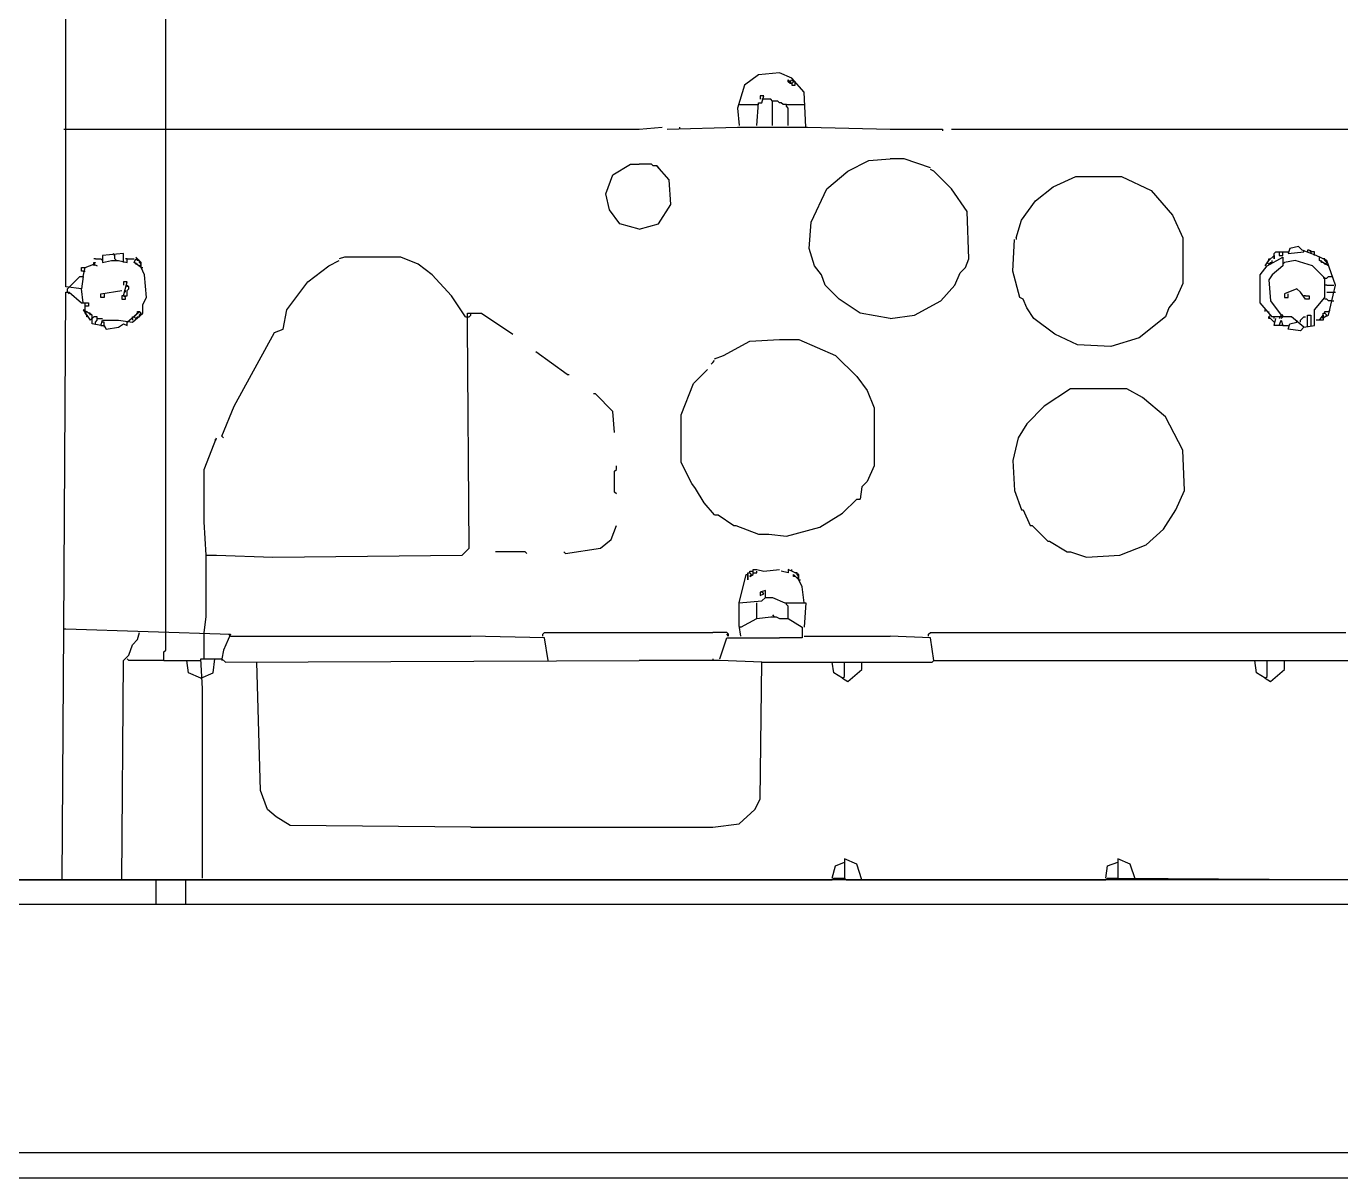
# Model space of a CAD drawing. Extents: x 3792242 to 5145247, y -1546315 to -1031918.
# Drawn here: x 3901056 to 3901586, y -1489230 to -1488766 of the extents above; entities that cross this region are included whole.
import ezdxf

# ---------------------------------------------------------------- set-up
doc = ezdxf.new("R2010")
doc.units = 0
doc.header["$MEASUREMENT"] = 0
doc.layers.add('TENKÁ', color=7, linetype='CONTINUOUS')
doc.layers.add('ZZ-chladenie', color=133, linetype='CONTINUOUS')

msp = doc.modelspace()

# ---------------------------------------------------------------- linework, layer by layer
at = {"layer": 'TENKÁ'}
msp.add_line((3891163.22, -1489230.27), (3902645, -1489230.27), dxfattribs=at)
at = {"layer": 'ZZ-chladenie'}
for p, q in [((3901112.409, -1489010.638), (3901112.409, -1487443.378)), ((3901072.132, -1488871.436), (3901072.132, -1488741.42)), ((3901359.722, -1488785.23), (3901351.243, -1488785.936)), ((3901364.669, -1488787.349), (3901359.722, -1488785.23)), ((3901345.59, -1488790.176), (3901342.764, -1488799.362)), ((3901351.243, -1488785.936), (3901345.59, -1488790.176)), ((3901363.256, -1488788.763), (3901363.256, -1488788.056)), ((3901363.256, -1488788.056), (3901363.962, -1488788.763)), ((3901363.962, -1488789.469), (3901363.256, -1488788.763)), ((3901363.962, -1488788.763), (3901364.669, -1488788.056)), ((3901363.962, -1488788.763), (3901364.669, -1488789.469)), ((3901364.669, -1488789.469), (3901363.962, -1488789.469)), ((3901369.615, -1488793.003), (3901364.669, -1488787.349)), ((3901364.669, -1488788.056), (3901365.376, -1488788.763)), ((3901364.669, -1488789.469), (3901365.376, -1488788.763)), ((3901364.669, -1488789.469), (3901364.669, -1488790.176)), ((3901364.669, -1488790.176), (3901366.082, -1488790.176)), ((3901366.082, -1488788.763), (3901365.376, -1488788.763)), ((3901366.082, -1488789.469), (3901366.082, -1488788.763)), ((3901366.082, -1488790.176), (3901366.082, -1488789.469)), ((3901353.363, -1488794.416), (3901351.95, -1488794.416)), ((3901351.95, -1488794.416), (3901351.95, -1488795.829)), ((3901352.656, -1488797.242), (3901353.363, -1488794.416)), ((3901356.19, -1488795.829), (3901352.656, -1488795.829)), ((3901356.896, -1488796.535), (3901356.19, -1488795.829)), ((3901370.321, -1488807.134), (3901369.615, -1488793.003)), ((3901342.764, -1488799.362), (3901343.471, -1488806.428)), ((3901343.471, -1488797.948), (3901350.537, -1488797.948)), ((3901350.537, -1488806.428), (3901351.243, -1488797.242)), ((3901350.537, -1488797.948), (3901351.243, -1488797.948)), ((3901351.243, -1488797.948), (3901351.243, -1488797.242)), ((3901351.243, -1488797.242), (3901352.656, -1488797.242)), ((3901359.016, -1488796.535), (3901356.896, -1488796.535)), ((3901356.896, -1488806.428), (3901356.896, -1488796.535)), ((3901359.722, -1488797.242), (3901359.016, -1488796.535)), ((3901360.429, -1488797.242), (3901359.722, -1488797.242)), ((3901361.135, -1488797.948), (3901360.429, -1488797.242)), ((3901362.549, -1488797.948), (3901361.135, -1488797.948)), ((3901362.549, -1488798.655), (3901362.549, -1488797.948)), ((3901362.549, -1488797.948), (3901369.615, -1488797.948)), ((3901363.256, -1488799.362), (3901362.549, -1488798.655)), ((3901363.256, -1488806.428), (3901363.256, -1488799.362)), ((3901071.426, -1488807.841), (3901112.409, -1488807.841)), ((3901112.409, -1488807.841), (3901203.562, -1488807.841)), ((3901203.562, -1488807.841), (3901303.194, -1488807.841)), ((3901303.194, -1488807.841), (3901312.38, -1488807.134)), ((3901314.499, -1488807.841), (3901342.764, -1488807.134)), ((3901319.446, -1488807.134), (3901319.446, -1488807.841)), ((3901342.764, -1488807.134), (3901371.028, -1488807.134)), ((3901371.028, -1488807.134), (3901404.239, -1488807.841)), ((3901404.239, -1488807.841), (3901425.437, -1488807.841)), ((3901425.437, -1488807.841), (3901425.437, -1488808.548)), ((3901428.97, -1488807.841), (3901588.664, -1488807.841)), ((3901292.594, -1488826.213), (3901299.66, -1488821.973)), ((3901299.66, -1488821.973), (3901303.194, -1488821.973)), ((3901308.14, -1488821.973), (3901303.194, -1488821.973)), ((3901308.847, -1488822.68), (3901308.14, -1488821.973)), ((3901310.26, -1488822.68), (3901308.847, -1488822.68)), ((3901310.26, -1488822.68), (3901310.967, -1488823.387)), ((3901315.206, -1488828.333), (3901310.26, -1488822.68)), ((3901387.28, -1488824.8), (3901395.76, -1488820.56)), ((3901395.76, -1488820.56), (3901404.239, -1488819.853)), ((3901409.892, -1488819.853), (3901404.239, -1488819.853)), ((3901420.491, -1488823.387), (3901409.892, -1488819.853)), ((3901289.768, -1488833.986), (3901292.594, -1488826.213)), ((3901378.801, -1488831.866), (3901387.28, -1488824.8)), ((3901421.904, -1488824.8), (3901420.491, -1488824.093)), ((3901428.97, -1488831.866), (3901421.904, -1488824.8)), ((3901469.953, -1488831.159), (3901479.139, -1488826.92)), ((3901479.139, -1488826.92), (3901497.512, -1488826.92)), ((3901497.512, -1488826.92), (3901509.523, -1488832.573)), ((3901315.913, -1488838.225), (3901315.206, -1488828.333)), ((3901372.442, -1488845.291), (3901378.801, -1488831.866)), ((3901435.33, -1488841.052), (3901428.97, -1488831.866)), ((3901462.887, -1488836.812), (3901469.953, -1488831.159)), ((3901509.523, -1488832.573), (3901518.003, -1488842.465)), ((3901291.181, -1488840.345), (3901289.768, -1488833.986)), ((3901310.967, -1488845.998), (3901315.913, -1488838.225)), ((3901457.235, -1488844.584), (3901462.887, -1488836.812)), ((3901295.421, -1488845.998), (3901291.181, -1488840.345)), ((3901436.036, -1488860.13), (3901435.33, -1488841.052)), ((3901518.003, -1488842.465), (3901522.243, -1488851.651)), ((3901303.194, -1488848.118), (3901295.421, -1488845.998)), ((3901303.194, -1488848.118), (3901310.967, -1488845.998)), ((3901371.735, -1488855.891), (3901372.442, -1488845.291)), ((3901455.114, -1488851.651), (3901457.235, -1488844.584)), ((3901453.701, -1488865.077), (3901454.408, -1488852.357)), ((3901455.114, -1488851.651), (3901455.114, -1488852.357)), ((3901522.243, -1488851.651), (3901522.243, -1488870.023)), ((3901095.45, -1488858.01), (3901086.971, -1488858.717)), ((3901086.971, -1488858.717), (3901086.971, -1488861.543)), ((3901091.918, -1488858.717), (3901091.211, -1488858.01)), ((3901091.918, -1488860.13), (3901091.918, -1488858.717)), ((3901095.45, -1488861.543), (3901095.45, -1488858.01)), ((3901102.517, -1488861.543), (3901100.397, -1488859.423)), ((3901184.483, -1488859.423), (3901182.363, -1488860.13)), ((3901207.095, -1488859.423), (3901184.483, -1488859.423)), ((3901214.161, -1488862.25), (3901207.095, -1488859.423)), ((3901373.855, -1488862.957), (3901371.735, -1488855.891)), ((3901556.16, -1488862.957), (3901562.519, -1488859.423)), ((3901556.866, -1488860.837), (3901558.987, -1488858.717)), ((3901558.987, -1488858.01), (3901559.693, -1488857.304)), ((3901558.987, -1488858.717), (3901558.987, -1488858.01)), ((3901558.987, -1488858.717), (3901558.987, -1488860.13)), ((3901558.987, -1488860.13), (3901558.987, -1488858.717)), ((3901559.693, -1488857.304), (3901564.639, -1488857.304)), ((3901561.106, -1488857.304), (3901561.106, -1488858.717)), ((3901561.106, -1488858.717), (3901562.519, -1488858.717)), ((3901562.519, -1488858.717), (3901562.519, -1488857.304)), ((3901562.519, -1488859.423), (3901562.519, -1488862.957)), ((3901565.346, -1488855.891), (3901564.639, -1488858.01)), ((3901564.639, -1488858.01), (3901570.999, -1488857.304)), ((3901568.879, -1488855.184), (3901565.346, -1488855.891)), ((3901570.292, -1488856.597), (3901568.879, -1488855.184)), ((3901575.945, -1488858.717), (3901570.292, -1488856.597)), ((3901570.999, -1488857.304), (3901570.999, -1488856.597)), ((3901573.119, -1488856.597), (3901572.412, -1488856.597)), ((3901572.412, -1488856.597), (3901572.412, -1488857.304)), ((3901573.825, -1488857.304), (3901573.119, -1488856.597)), ((3901573.825, -1488857.304), (3901573.825, -1488856.597)), ((3901573.825, -1488857.304), (3901573.825, -1488858.01)), ((3901575.239, -1488857.304), (3901573.825, -1488857.304)), ((3901575.239, -1488858.717), (3901575.239, -1488857.304)), ((3901580.185, -1488860.837), (3901575.945, -1488858.717)), ((3901577.358, -1488860.837), (3901577.358, -1488859.423)), ((3901078.492, -1488865.077), (3901078.492, -1488863.664)), ((3901078.492, -1488863.664), (3901079.905, -1488863.664)), ((3901079.199, -1488865.077), (3901078.492, -1488865.077)), ((3901079.199, -1488867.196), (3901079.905, -1488863.664)), ((3901079.199, -1488865.077), (3901079.905, -1488865.077)), ((3901079.905, -1488863.664), (3901083.438, -1488862.25)), ((3901084.145, -1488860.13), (3901083.438, -1488860.13)), ((3901083.438, -1488862.25), (3901083.438, -1488861.543)), ((3901083.438, -1488861.543), (3901084.145, -1488861.543)), ((3901084.145, -1488861.543), (3901083.438, -1488862.25)), ((3901083.438, -1488862.25), (3901083.438, -1488862.957)), ((3901083.438, -1488862.25), (3901084.852, -1488862.957)), ((3901084.145, -1488860.13), (3901086.265, -1488860.13)), ((3901086.265, -1488860.13), (3901086.971, -1488860.837)), ((3901086.971, -1488861.543), (3901090.504, -1488860.837)), ((3901090.504, -1488860.837), (3901093.331, -1488860.837)), ((3901091.918, -1488860.13), (3901092.624, -1488860.837)), ((3901093.331, -1488860.837), (3901096.863, -1488861.543)), ((3901096.863, -1488860.13), (3901096.157, -1488860.13)), ((3901096.863, -1488861.543), (3901096.863, -1488860.13)), ((3901096.863, -1488860.13), (3901099.69, -1488860.13)), ((3901099.69, -1488861.543), (3901100.397, -1488860.13)), ((3901102.517, -1488863.664), (3901099.69, -1488861.543)), ((3901100.397, -1488860.13), (3901101.104, -1488860.837)), ((3901100.397, -1488862.25), (3901100.397, -1488861.543)), ((3901101.104, -1488862.25), (3901100.397, -1488862.25)), ((3901101.81, -1488860.837), (3901101.104, -1488860.837)), ((3901101.81, -1488861.543), (3901101.81, -1488860.837)), ((3901102.517, -1488862.25), (3901101.81, -1488861.543)), ((3901101.81, -1488862.957), (3901102.517, -1488862.25)), ((3901102.517, -1488863.664), (3901101.81, -1488862.957)), ((3901102.517, -1488863.664), (3901102.517, -1488861.543)), ((3901102.517, -1488863.664), (3901103.223, -1488863.664)), ((3901103.93, -1488866.49), (3901102.517, -1488863.664)), ((3901169.645, -1488869.316), (3901178.124, -1488862.957)), ((3901178.124, -1488862.957), (3901182.363, -1488860.837)), ((3901219.814, -1488866.49), (3901214.161, -1488862.25)), ((3901376.681, -1488866.49), (3901373.855, -1488862.957)), ((3901432.503, -1488865.783), (3901434.623, -1488863.664)), ((3901434.623, -1488863.664), (3901436.036, -1488860.13)), ((3901456.528, -1488875.675), (3901453.701, -1488865.077)), ((3901553.334, -1488866.49), (3901556.16, -1488862.957)), ((3901555.453, -1488862.957), (3901556.866, -1488860.837)), ((3901556.16, -1488861.543), (3901556.866, -1488860.837)), ((3901556.16, -1488861.543), (3901556.866, -1488862.25)), ((3901556.866, -1488862.25), (3901556.16, -1488861.543)), ((3901556.866, -1488860.837), (3901556.866, -1488860.13)), ((3901556.866, -1488860.13), (3901557.573, -1488860.13)), ((3901556.866, -1488862.25), (3901557.573, -1488861.543)), ((3901557.573, -1488861.543), (3901558.28, -1488861.543)), ((3901558.28, -1488861.543), (3901558.28, -1488860.837)), ((3901562.519, -1488862.957), (3901558.28, -1488866.49)), ((3901563.226, -1488861.543), (3901562.519, -1488862.25)), ((3901567.466, -1488860.837), (3901563.226, -1488861.543)), ((3901574.532, -1488862.957), (3901567.466, -1488860.837)), ((3901579.478, -1488867.903), (3901574.532, -1488862.957)), ((3901580.891, -1488862.957), (3901577.358, -1488860.837)), ((3901578.065, -1488861.543), (3901578.065, -1488860.837)), ((3901578.771, -1488861.543), (3901578.065, -1488861.543)), ((3901579.478, -1488860.13), (3901578.771, -1488860.13)), ((3901578.771, -1488861.543), (3901579.478, -1488862.25)), ((3901579.478, -1488860.837), (3901579.478, -1488860.13)), ((3901580.185, -1488861.543), (3901579.478, -1488860.837)), ((3901579.478, -1488862.25), (3901580.185, -1488861.543)), ((3901579.478, -1488862.25), (3901580.185, -1488861.543)), ((3901583.718, -1488870.73), (3901580.185, -1488860.837)), ((3901072.839, -1488872.143), (3901077.785, -1488867.196)), ((3901077.785, -1488867.196), (3901079.199, -1488867.196)), ((3901079.199, -1488867.196), (3901078.492, -1488872.143)), ((3901095.45, -1488874.969), (3901096.863, -1488869.316)), ((3901096.863, -1488869.316), (3901095.45, -1488869.316)), ((3901095.45, -1488869.316), (3901095.45, -1488870.73)), ((3901104.636, -1488875.675), (3901103.93, -1488866.49)), ((3901161.165, -1488880.622), (3901169.645, -1488869.316)), ((3901227.586, -1488874.969), (3901219.814, -1488866.49)), ((3901378.094, -1488870.73), (3901376.681, -1488866.49)), ((3901430.383, -1488870.73), (3901432.503, -1488865.783)), ((3901522.243, -1488870.023), (3901519.416, -1488876.382)), ((3901553.334, -1488877.795), (3901553.334, -1488866.49)), ((3901558.28, -1488866.49), (3901556.866, -1488868.609)), ((3901556.866, -1488868.609), (3901557.573, -1488877.089)), ((3901579.478, -1488867.903), (3901578.771, -1488867.903)), ((3901579.478, -1488867.903), (3901580.185, -1488867.903)), ((3901579.478, -1488875.675), (3901579.478, -1488867.903)), ((3901580.185, -1488867.903), (3901580.891, -1488867.196)), ((3901580.891, -1488867.196), (3901582.305, -1488867.196)), ((3901071.426, -1489009.225), (3901072.132, -1488873.556)), ((3901078.492, -1488872.143), (3901072.132, -1488871.436)), ((3901072.132, -1488873.556), (3901073.545, -1488873.556)), ((3901072.839, -1488873.556), (3901072.839, -1488872.143)), ((3901072.839, -1488873.556), (3901073.545, -1488874.262)), ((3901073.545, -1488873.556), (3901078.492, -1488877.795)), ((3901079.199, -1488877.795), (3901078.492, -1488872.143)), ((3901086.265, -1488874.262), (3901094.744, -1488872.849)), ((3901086.265, -1488875.675), (3901086.265, -1488874.262)), ((3901087.678, -1488875.675), (3901086.265, -1488875.675)), ((3901087.678, -1488874.262), (3901087.678, -1488875.675)), ((3901095.45, -1488874.969), (3901094.744, -1488874.969)), ((3901094.744, -1488874.969), (3901094.744, -1488876.382)), ((3901096.157, -1488875.675), (3901095.45, -1488874.969)), ((3901095.45, -1488874.969), (3901096.157, -1488874.969)), ((3901095.45, -1488874.969), (3901096.863, -1488874.969)), ((3901096.157, -1488873.556), (3901096.157, -1488872.849)), ((3901096.157, -1488876.382), (3901096.157, -1488875.675)), ((3901097.57, -1488871.436), (3901096.863, -1488870.73)), ((3901096.863, -1488870.73), (3901096.863, -1488871.436)), ((3901096.863, -1488872.849), (3901097.57, -1488872.143)), ((3901096.863, -1488874.969), (3901096.863, -1488872.849)), ((3901097.57, -1488872.143), (3901097.57, -1488871.436)), ((3901103.223, -1488878.502), (3901104.636, -1488875.675)), ((3901233.24, -1488883.448), (3901227.586, -1488874.969)), ((3901383.747, -1488876.382), (3901378.094, -1488870.73)), ((3901424.73, -1488877.089), (3901430.383, -1488870.73)), ((3901457.942, -1488876.382), (3901456.528, -1488875.675)), ((3901568.172, -1488872.143), (3901563.226, -1488874.262)), ((3901563.226, -1488874.262), (3901563.226, -1488875.675)), ((3901563.226, -1488875.675), (3901564.639, -1488875.675)), ((3901564.639, -1488875.675), (3901564.639, -1488874.262)), ((3901569.585, -1488873.556), (3901568.172, -1488872.143)), ((3901571.705, -1488876.382), (3901569.585, -1488873.556)), ((3901571.705, -1488874.969), (3901570.999, -1488874.969)), ((3901571.705, -1488874.969), (3901573.119, -1488874.969)), ((3901573.119, -1488874.969), (3901573.119, -1488876.382)), ((3901575.239, -1488880.622), (3901579.478, -1488875.675)), ((3901580.185, -1488870.73), (3901579.478, -1488870.73)), ((3901580.185, -1488870.73), (3901583.011, -1488870.73)), ((3901580.185, -1488873.556), (3901583.011, -1488873.556)), ((3901580.891, -1488882.742), (3901583.718, -1488870.73)), ((3901583.011, -1488873.556), (3901583.718, -1488873.556)), ((3901078.492, -1488877.795), (3901081.318, -1488877.795)), ((3901082.731, -1488882.742), (3901079.199, -1488880.622)), ((3901079.199, -1488880.622), (3901082.025, -1488884.861)), ((3901079.905, -1488879.209), (3901079.905, -1488877.795)), ((3901079.905, -1488880.622), (3901079.905, -1488879.209)), ((3901081.318, -1488879.209), (3901079.905, -1488879.209)), ((3901081.318, -1488877.795), (3901081.318, -1488879.209)), ((3901094.744, -1488876.382), (3901096.157, -1488876.382)), ((3901103.223, -1488882.035), (3901103.223, -1488878.502)), ((3901159.752, -1488888.395), (3901161.165, -1488880.622)), ((3901392.226, -1488882.035), (3901383.747, -1488876.382)), ((3901414.131, -1488882.742), (3901424.73, -1488877.089)), ((3901459.355, -1488879.915), (3901457.942, -1488876.382)), ((3901462.181, -1488884.155), (3901459.355, -1488879.915)), ((3901516.59, -1488879.915), (3901515.177, -1488883.448)), ((3901519.416, -1488876.382), (3901516.59, -1488879.915)), ((3901558.28, -1488883.448), (3901553.334, -1488877.795)), ((3901555.453, -1488881.328), (3901555.453, -1488880.622)), ((3901557.573, -1488877.089), (3901561.813, -1488882.742)), ((3901573.119, -1488876.382), (3901571.705, -1488876.382)), ((3901575.239, -1488886.982), (3901575.239, -1488880.622)), ((3901580.185, -1488876.382), (3901579.478, -1488876.382)), ((3901580.891, -1488877.089), (3901580.185, -1488876.382)), ((3901582.305, -1488877.089), (3901580.891, -1488877.089)), ((3901580.891, -1488881.328), (3901581.598, -1488880.622)), ((3901582.305, -1488877.089), (3901583.011, -1488877.089)), ((3901079.905, -1488882.035), (3901080.612, -1488881.328)), ((3901080.612, -1488882.742), (3901079.905, -1488882.035)), ((3901080.612, -1488881.328), (3901081.318, -1488882.035)), ((3901080.612, -1488883.448), (3901080.612, -1488882.742)), ((3901081.318, -1488883.448), (3901080.612, -1488883.448)), ((3901082.025, -1488882.035), (3901081.318, -1488882.035)), ((3901082.025, -1488882.742), (3901082.025, -1488882.035)), ((3901082.025, -1488884.861), (3901083.438, -1488883.448)), ((3901082.731, -1488886.275), (3901082.731, -1488882.742)), ((3901086.265, -1488886.982), (3901082.731, -1488886.275)), ((3901084.852, -1488883.448), (3901083.438, -1488883.448)), ((3901084.145, -1488885.568), (3901084.852, -1488884.861)), ((3901084.145, -1488886.275), (3901084.145, -1488885.568)), ((3901084.852, -1488884.861), (3901084.852, -1488883.448)), ((3901084.852, -1488884.155), (3901086.971, -1488884.155)), ((3901086.265, -1488886.982), (3901086.971, -1488884.861)), ((3901086.971, -1488884.861), (3901093.331, -1488884.861)), ((3901087.678, -1488885.568), (3901086.971, -1488885.568)), ((3901087.678, -1488886.982), (3901087.678, -1488885.568)), ((3901093.331, -1488884.861), (3901098.984, -1488885.568)), ((3901093.331, -1488887.688), (3901095.45, -1488886.275)), ((3901095.45, -1488886.275), (3901096.863, -1488886.982)), ((3901096.863, -1488885.568), (3901101.81, -1488881.328)), ((3901096.863, -1488886.982), (3901096.863, -1488885.568)), ((3901098.984, -1488885.568), (3901103.223, -1488882.035)), ((3901098.984, -1488884.155), (3901098.984, -1488883.448)), ((3901098.984, -1488883.448), (3901099.69, -1488883.448)), ((3901098.984, -1488884.155), (3901098.984, -1488884.861)), ((3901099.69, -1488883.448), (3901100.397, -1488882.742)), ((3901099.69, -1488883.448), (3901100.397, -1488884.155)), ((3901100.397, -1488882.742), (3901101.104, -1488882.035)), ((3901100.397, -1488884.155), (3901101.104, -1488883.448)), ((3901101.104, -1488882.035), (3901101.104, -1488881.328)), ((3901101.104, -1488881.328), (3901101.81, -1488881.328)), ((3901101.104, -1488883.448), (3901101.81, -1488883.448)), ((3901102.517, -1488882.035), (3901101.81, -1488881.328)), ((3901101.81, -1488882.742), (3901102.517, -1488882.035)), ((3901101.81, -1488883.448), (3901101.81, -1488882.742)), ((3901233.24, -1488883.448), (3901234.653, -1488883.448)), ((3901233.946, -1488886.982), (3901233.946, -1488882.035)), ((3901233.946, -1488882.035), (3901239.599, -1488882.035)), ((3901234.653, -1488883.448), (3901235.359, -1488882.742)), ((3901235.359, -1488882.742), (3901235.359, -1488882.035)), ((3901239.599, -1488882.035), (3901252.318, -1488890.514)), ((3901404.239, -1488884.155), (3901392.226, -1488882.035)), ((3901404.239, -1488884.155), (3901414.131, -1488882.742)), ((3901470.66, -1488890.514), (3901462.181, -1488884.155)), ((3901515.177, -1488883.448), (3901504.578, -1488891.927)), ((3901556.866, -1488882.035), (3901556.866, -1488881.328)), ((3901556.866, -1488883.448), (3901557.573, -1488882.742)), ((3901556.866, -1488884.155), (3901556.866, -1488883.448)), ((3901558.987, -1488885.568), (3901556.866, -1488883.448)), ((3901557.573, -1488884.155), (3901556.866, -1488884.155)), ((3901557.573, -1488882.742), (3901558.28, -1488883.448)), ((3901558.28, -1488884.861), (3901557.573, -1488884.155)), ((3901558.987, -1488883.448), (3901558.28, -1488883.448)), ((3901566.053, -1488883.448), (3901558.28, -1488883.448)), ((3901558.987, -1488885.568), (3901558.28, -1488884.861)), ((3901558.987, -1488884.155), (3901558.987, -1488883.448)), ((3901558.987, -1488886.982), (3901559.693, -1488884.155)), ((3901561.813, -1488882.742), (3901561.106, -1488884.155)), ((3901561.106, -1488886.982), (3901561.813, -1488884.861)), ((3901562.519, -1488882.742), (3901561.813, -1488882.742)), ((3901561.813, -1488884.155), (3901562.519, -1488883.448)), ((3901561.813, -1488884.861), (3901562.519, -1488886.982)), ((3901562.519, -1488883.448), (3901562.519, -1488882.742)), ((3901564.639, -1488888.395), (3901565.346, -1488886.275)), ((3901565.346, -1488886.275), (3901568.172, -1488885.568)), ((3901570.999, -1488887.688), (3901566.053, -1488883.448)), ((3901568.172, -1488885.568), (3901568.172, -1488884.861)), ((3901569.585, -1488884.861), (3901570.292, -1488884.155)), ((3901569.585, -1488885.568), (3901569.585, -1488884.861)), ((3901570.292, -1488884.155), (3901570.999, -1488883.448)), ((3901570.999, -1488883.448), (3901571.705, -1488883.448)), ((3901572.412, -1488887.688), (3901572.412, -1488882.742)), ((3901572.412, -1488882.742), (3901573.825, -1488882.742)), ((3901573.825, -1488882.742), (3901573.825, -1488886.275)), ((3901573.825, -1488886.275), (3901573.825, -1488886.982)), ((3901578.771, -1488884.861), (3901575.945, -1488884.861)), ((3901577.358, -1488884.861), (3901578.771, -1488882.742)), ((3901578.065, -1488883.448), (3901578.771, -1488882.742)), ((3901578.065, -1488883.448), (3901578.771, -1488884.155)), ((3901578.771, -1488884.155), (3901578.065, -1488883.448)), ((3901578.771, -1488882.742), (3901578.771, -1488882.035)), ((3901578.771, -1488882.035), (3901579.478, -1488882.035)), ((3901578.771, -1488882.742), (3901578.771, -1488884.861)), ((3901578.771, -1488884.155), (3901579.478, -1488883.448)), ((3901579.478, -1488882.035), (3901579.478, -1488881.328)), ((3901579.478, -1488881.328), (3901580.891, -1488881.328)), ((3901580.185, -1488882.742), (3901579.478, -1488882.035)), ((3901579.478, -1488883.448), (3901580.185, -1488882.742)), ((3901579.478, -1488883.448), (3901580.891, -1488882.742)), ((3901086.265, -1488886.982), (3901087.678, -1488886.982)), ((3901087.678, -1488886.982), (3901087.678, -1488887.688)), ((3901087.678, -1488886.982), (3901088.384, -1488888.395)), ((3901088.384, -1488888.395), (3901093.331, -1488887.688)), ((3901139.967, -1488919.485), (3901156.219, -1488889.808)), ((3901156.219, -1488889.808), (3901159.752, -1488888.395)), ((3901234.653, -1488976.72), (3901233.946, -1488886.982)), ((3901479.846, -1488894.754), (3901470.66, -1488890.514)), ((3901562.519, -1488886.982), (3901558.987, -1488886.982)), ((3901562.519, -1488886.982), (3901564.639, -1488886.982)), ((3901569.585, -1488889.101), (3901564.639, -1488888.395)), ((3901570.999, -1488887.688), (3901569.585, -1488889.101)), ((3901570.999, -1488887.688), (3901570.292, -1488886.982)), ((3901570.999, -1488887.688), (3901575.239, -1488886.982)), ((3901337.111, -1488898.993), (3901347.71, -1488893.341)), ((3901347.71, -1488893.341), (3901359.722, -1488892.634)), ((3901359.722, -1488892.634), (3901367.495, -1488892.634)), ((3901367.495, -1488892.634), (3901382.334, -1488898.993)), ((3901493.271, -1488895.461), (3901479.846, -1488894.754)), ((3901504.578, -1488891.927), (3901493.271, -1488895.461)), ((3901274.223, -1488906.766), (3901261.504, -1488897.58)), ((3901332.165, -1488902.527), (3901332.871, -1488901.82)), ((3901332.871, -1488901.82), (3901333.578, -1488901.114)), ((3901333.578, -1488900.407), (3901337.111, -1488898.993)), ((3901382.334, -1488898.993), (3901390.813, -1488907.473)), ((3901274.223, -1488906.766), (3901274.929, -1488906.766)), ((3901325.099, -1488910.3), (3901330.751, -1488904.647)), ((3901390.813, -1488907.473), (3901395.053, -1488913.126)), ((3901320.152, -1488923.018), (3901325.099, -1488910.3)), ((3901477.02, -1488912.419), (3901466.421, -1488919.485)), ((3901499.631, -1488912.419), (3901477.02, -1488912.419)), ((3901505.991, -1488915.952), (3901499.631, -1488912.419)), ((3901285.528, -1488914.539), (3901284.822, -1488914.539)), ((3901292.594, -1488921.605), (3901285.528, -1488914.539)), ((3901395.053, -1488913.126), (3901397.879, -1488920.192)), ((3901515.177, -1488923.725), (3901505.991, -1488915.952)), ((3901135.02, -1488931.498), (3901139.967, -1488919.485)), ((3901293.301, -1488930.084), (3901292.594, -1488921.605)), ((3901320.152, -1488942.097), (3901320.152, -1488923.018)), ((3901397.879, -1488920.192), (3901397.879, -1488943.51)), ((3901466.421, -1488919.485), (3901459.355, -1488926.552)), ((3901459.355, -1488926.552), (3901455.821, -1488932.204)), ((3901522.243, -1488937.15), (3901515.177, -1488923.725)), ((3901127.954, -1488944.923), (3901132.901, -1488932.204)), ((3901132.194, -1488932.911), (3901132.901, -1488932.911)), ((3901135.02, -1488931.498), (3901135.727, -1488932.204)), ((3901455.821, -1488932.204), (3901453.701, -1488941.391)), ((3901522.949, -1488953.402), (3901522.243, -1488937.15)), ((3901294.008, -1488944.923), (3901294.008, -1488943.51)), ((3901324.392, -1488950.576), (3901320.152, -1488942.097)), ((3901397.879, -1488943.51), (3901395.053, -1488949.87)), ((3901453.701, -1488941.391), (3901454.408, -1488953.402)), ((3901127.954, -1488966.122), (3901127.954, -1488944.923)), ((3901293.301, -1488945.63), (3901294.008, -1488944.923)), ((3901293.301, -1488954.109), (3901293.301, -1488945.63)), ((3901395.053, -1488949.87), (3901392.933, -1488951.989)), ((3901294.008, -1488954.816), (3901293.301, -1488954.109)), ((3901325.806, -1488952.696), (3901324.392, -1488950.576)), ((3901329.338, -1488958.349), (3901325.806, -1488952.696)), ((3901392.933, -1488951.989), (3901392.226, -1488956.936)), ((3901454.408, -1488953.402), (3901457.235, -1488961.175)), ((3901519.416, -1488961.175), (3901522.949, -1488953.402)), ((3901333.578, -1488963.295), (3901329.338, -1488958.349)), ((3901385.16, -1488962.588), (3901390.813, -1488956.936)), ((3901390.813, -1488956.936), (3901392.226, -1488956.936)), ((3901333.578, -1488963.295), (3901334.991, -1488963.295)), ((3901334.991, -1488963.295), (3901341.351, -1488967.535)), ((3901375.974, -1488968.241), (3901385.16, -1488962.588)), ((3901457.235, -1488961.175), (3901457.942, -1488961.175)), ((3901457.942, -1488961.175), (3901460.768, -1488967.535)), ((3901514.47, -1488968.948), (3901519.416, -1488961.175)), ((3901128.661, -1488979.547), (3901127.954, -1488966.122)), ((3901291.888, -1488973.188), (3901294.008, -1488967.535)), ((3901341.351, -1488967.535), (3901342.057, -1488967.535)), ((3901342.057, -1488967.535), (3901351.243, -1488971.068)), ((3901351.243, -1488971.068), (3901355.483, -1488971.068)), ((3901355.483, -1488971.068), (3901362.549, -1488971.775)), ((3901362.549, -1488971.775), (3901375.974, -1488968.241)), ((3901460.768, -1488967.535), (3901461.474, -1488967.535)), ((3901461.474, -1488967.535), (3901467.834, -1488973.894)), ((3901507.404, -1488975.307), (3901514.47, -1488968.948)), ((3901287.649, -1488976.72), (3901291.888, -1488973.188)), ((3901467.834, -1488973.894), (3901468.54, -1488973.894)), ((3901468.54, -1488973.894), (3901475.607, -1488978.134)), ((3901496.805, -1488979.547), (3901507.404, -1488975.307)), ((3901128.661, -1488985.907), (3901128.661, -1488979.547)), ((3901128.661, -1488979.547), (3901132.901, -1488979.547)), ((3901132.901, -1488979.547), (3901155.513, -1488980.254)), ((3901155.513, -1488980.254), (3901231.826, -1488979.547)), ((3901231.826, -1488979.547), (3901234.653, -1488976.72)), ((3901257.264, -1488978.134), (3901245.251, -1488978.134)), ((3901257.971, -1488978.841), (3901257.264, -1488978.134)), ((3901273.516, -1488978.841), (3901272.81, -1488978.134)), ((3901273.516, -1488978.841), (3901287.649, -1488976.72)), ((3901475.607, -1488978.134), (3901477.02, -1488978.134)), ((3901477.02, -1488978.134), (3901483.379, -1488980.254)), ((3901483.379, -1488980.254), (3901496.805, -1488979.547)), ((3901128.661, -1489004.279), (3901128.661, -1488985.907)), ((3901347.003, -1488987.32), (3901347.003, -1488986.613)), ((3901347.003, -1488986.613), (3901347.71, -1488986.613)), ((3901347.71, -1488986.613), (3901347.71, -1488985.907)), ((3901347.71, -1488985.907), (3901349.124, -1488985.907)), ((3901348.417, -1488987.32), (3901347.71, -1488986.613)), ((3901349.124, -1488987.32), (3901349.124, -1488985.2)), ((3901349.124, -1488985.2), (3901350.537, -1488985.2)), ((3901349.124, -1488986.613), (3901350.537, -1488986.613)), ((3901350.537, -1488985.2), (3901353.363, -1488985.907)), ((3901350.537, -1488986.613), (3901350.537, -1488985.907)), ((3901353.363, -1488985.907), (3901359.722, -1488985.2)), ((3901363.256, -1488986.613), (3901360.429, -1488985.907)), ((3901367.495, -1488987.32), (3901363.256, -1488985.2)), ((3901363.256, -1488985.2), (3901363.256, -1488986.613)), ((3901364.669, -1488985.907), (3901364.669, -1488985.2)), ((3901366.789, -1488986.613), (3901366.082, -1488986.613)), ((3901366.789, -1488987.32), (3901366.789, -1488986.613)), ((3901343.471, -1488998.626), (3901346.297, -1488987.32)), ((3901346.297, -1488987.32), (3901347.003, -1488987.32)), ((3901347.003, -1488987.32), (3901347.003, -1488989.44)), ((3901347.003, -1488989.44), (3901347.003, -1488987.32)), ((3901347.71, -1488988.027), (3901348.417, -1488987.32)), ((3901347.71, -1488988.027), (3901349.124, -1488987.32)), ((3901365.376, -1488988.027), (3901365.376, -1488987.32)), ((3901367.495, -1488989.44), (3901365.376, -1488987.32)), ((3901366.082, -1488988.027), (3901365.376, -1488988.027)), ((3901367.495, -1488988.027), (3901366.789, -1488987.32)), ((3901366.789, -1488988.733), (3901367.495, -1488988.027)), ((3901367.495, -1488989.44), (3901366.789, -1488988.733)), ((3901367.495, -1488989.44), (3901367.495, -1488987.32)), ((3901367.495, -1488989.44), (3901368.202, -1488989.44)), ((3901368.908, -1488992.266), (3901367.495, -1488989.44)), ((3901369.615, -1488998.626), (3901368.908, -1488992.266)), ((3901354.069, -1488993.679), (3901351.95, -1488994.386)), ((3901351.95, -1488994.386), (3901351.95, -1488995.8)), ((3901351.95, -1488995.8), (3901353.363, -1488995.093)), ((3901353.363, -1488995.093), (3901352.656, -1488994.386)), ((3901352.656, -1488997.919), (3901354.069, -1488996.506)), ((3901354.069, -1488996.506), (3901354.069, -1488993.679)), ((3901354.069, -1488996.506), (3901356.896, -1488996.506)), ((3901356.896, -1488996.506), (3901361.842, -1488998.626)), ((3901343.471, -1488998.626), (3901352.656, -1488997.919)), ((3901343.471, -1489007.811), (3901343.471, -1488998.626)), ((3901350.537, -1489004.985), (3901350.537, -1488998.626)), ((3901361.842, -1488998.626), (3901370.321, -1488998.626)), ((3901362.549, -1488999.332), (3901362.549, -1488998.626)), ((3901363.256, -1489000.039), (3901362.549, -1488999.332)), ((3901363.256, -1489004.985), (3901363.256, -1489000.039)), ((3901370.321, -1488998.626), (3901369.615, -1489008.518)), ((3901127.954, -1489010.638), (3901128.661, -1489004.279)), ((3901344.177, -1489012.051), (3901343.471, -1489007.811)), ((3901344.177, -1489008.518), (3901350.537, -1489004.985)), ((3901350.537, -1489004.985), (3901356.19, -1489004.279)), ((3901356.19, -1489004.279), (3901358.309, -1489004.279)), ((3901356.896, -1489003.572), (3901357.603, -1489004.279)), ((3901358.309, -1489004.279), (3901359.722, -1489004.985)), ((3901359.722, -1489004.985), (3901363.256, -1489004.985)), ((3901363.256, -1489004.985), (3901368.908, -1489008.518)), ((3901070.719, -1489110.27), (3901071.426, -1489009.225)), ((3901071.426, -1489009.225), (3901072.132, -1489009.225)), ((3901072.132, -1489009.225), (3901138.554, -1489011.345)), ((3901098.984, -1489015.584), (3901101.104, -1489013.464)), ((3901101.104, -1489013.464), (3901101.81, -1489010.638)), ((3901112.409, -1489017.704), (3901112.409, -1489010.638)), ((3901127.954, -1489021.237), (3901127.954, -1489010.638)), ((3901138.554, -1489011.345), (3901135.727, -1489017.704)), ((3901138.554, -1489012.051), (3901137.847, -1489011.345)), ((3901138.554, -1489012.051), (3901235.359, -1489012.051)), ((3901265.037, -1489012.758), (3901235.359, -1489012.051)), ((3901264.33, -1489011.345), (3901265.037, -1489010.638)), ((3901264.33, -1489012.051), (3901264.33, -1489011.345)), ((3901265.037, -1489010.638), (3901303.194, -1489010.638)), ((3901266.45, -1489021.944), (3901265.037, -1489012.758)), ((3901303.194, -1489010.638), (3901332.871, -1489010.638)), ((3901338.524, -1489010.638), (3901332.871, -1489010.638)), ((3901335.698, -1489021.237), (3901338.524, -1489012.758)), ((3901339.231, -1489011.345), (3901338.524, -1489010.638)), ((3901339.231, -1489012.051), (3901338.524, -1489011.345)), ((3901338.524, -1489012.758), (3901359.722, -1489012.758)), ((3901339.231, -1489012.051), (3901339.231, -1489011.345)), ((3901344.177, -1489008.518), (3901343.471, -1489008.518)), ((3901368.908, -1489012.758), (3901359.722, -1489012.758)), ((3901368.908, -1489008.518), (3901368.908, -1489012.758)), ((3901369.615, -1489012.051), (3901404.239, -1489012.051)), ((3901420.491, -1489012.758), (3901404.239, -1489012.051)), ((3901419.785, -1489011.345), (3901420.491, -1489010.638)), ((3901419.785, -1489012.051), (3901419.785, -1489011.345)), ((3901420.491, -1489010.638), (3901428.97, -1489010.638)), ((3901421.904, -1489021.944), (3901420.491, -1489012.758)), ((3901428.97, -1489010.638), (3901587.957, -1489010.638)), ((3901097.57, -1489019.824), (3901098.984, -1489015.584)), ((3901111.702, -1489018.411), (3901112.409, -1489017.704)), ((3901111.702, -1489021.944), (3901111.702, -1489018.411)), ((3901135.727, -1489017.704), (3901135.02, -1489021.237)), ((3901094.744, -1489110.27), (3901095.45, -1489021.944)), ((3901095.45, -1489021.944), (3901097.57, -1489019.824)), ((3901097.57, -1489021.944), (3901096.863, -1489021.237)), ((3901111.702, -1489021.944), (3901097.57, -1489021.944)), ((3901111.702, -1489021.944), (3901120.888, -1489021.944)), ((3901121.595, -1489026.89), (3901120.888, -1489021.944)), ((3901120.888, -1489021.944), (3901126.541, -1489021.944)), ((3901127.248, -1489033.25), (3901126.541, -1489021.237)), ((3901126.541, -1489021.237), (3901135.02, -1489021.237)), ((3901131.488, -1489026.89), (3901132.194, -1489021.237)), ((3901135.02, -1489021.237), (3901135.02, -1489021.944)), ((3901135.02, -1489021.237), (3901136.434, -1489022.65)), ((3901136.434, -1489022.65), (3901303.194, -1489021.944)), ((3901150.566, -1489074.233), (3901149.153, -1489022.65)), ((3901335.698, -1489021.944), (3901303.194, -1489021.944)), ((3901332.871, -1489021.237), (3901332.871, -1489021.944)), ((3901352.656, -1489022.65), (3901335.698, -1489021.944)), ((3901351.95, -1489077.766), (3901352.656, -1489022.65)), ((3901352.656, -1489022.65), (3901359.722, -1489022.65)), ((3901359.722, -1489022.65), (3901380.921, -1489022.65)), ((3901381.628, -1489026.89), (3901380.921, -1489022.65)), ((3901380.921, -1489022.65), (3901385.867, -1489022.65)), ((3901385.867, -1489028.303), (3901385.867, -1489022.65)), ((3901385.867, -1489022.65), (3901404.239, -1489022.65)), ((3901392.933, -1489025.477), (3901392.933, -1489022.65)), ((3901404.239, -1489022.65), (3901421.198, -1489022.65)), ((3901421.198, -1489022.65), (3901421.904, -1489021.944)), ((3901421.904, -1489021.944), (3901436.743, -1489021.944)), ((3901436.743, -1489021.944), (3901721.507, -1489021.944)), ((3901551.921, -1489026.89), (3901551.214, -1489021.944)), ((3901556.16, -1489028.303), (3901556.16, -1489021.944)), ((3901563.226, -1489025.477), (3901563.226, -1489021.944)), ((3901126.541, -1489029.01), (3901121.595, -1489026.89)), ((3901126.541, -1489029.01), (3901131.488, -1489026.89)), ((3901385.16, -1489029.01), (3901381.628, -1489026.89)), ((3901385.16, -1489029.01), (3901385.867, -1489028.303)), ((3901385.16, -1489029.01), (3901387.28, -1489030.423)), ((3901387.28, -1489030.423), (3901392.933, -1489025.477)), ((3901555.453, -1489029.01), (3901551.921, -1489026.89)), ((3901555.453, -1489029.01), (3901556.16, -1489028.303)), ((3901555.453, -1489029.01), (3901557.573, -1489030.423)), ((3901557.573, -1489030.423), (3901563.226, -1489025.477)), ((3901127.248, -1489098.258), (3901127.248, -1489033.25)), ((3901153.392, -1489082.006), (3901150.566, -1489074.233)), ((3901156.926, -1489084.832), (3901153.392, -1489082.006)), ((3901343.471, -1489087.659), (3901349.83, -1489082.006)), ((3901349.83, -1489082.006), (3901351.95, -1489077.766)), ((3901162.579, -1489088.365), (3901156.926, -1489084.832)), ((3901332.871, -1489089.072), (3901343.471, -1489087.659)), ((3901235.359, -1489089.072), (3901162.579, -1489088.365)), ((3901235.359, -1489089.072), (3901303.194, -1489089.072)), ((3901303.194, -1489089.072), (3901332.871, -1489089.072)), ((3901127.248, -1489109.563), (3901127.248, -1489098.258)), ((3901382.334, -1489104.617), (3901385.867, -1489103.204)), ((3901390.813, -1489103.911), (3901385.867, -1489101.79)), ((3901385.867, -1489101.79), (3901385.867, -1489109.563)), ((3901491.858, -1489104.617), (3901496.098, -1489103.204)), ((3901501.044, -1489103.911), (3901496.098, -1489101.79)), ((3901496.098, -1489101.79), (3901496.098, -1489109.563)), ((3901380.921, -1489109.563), (3901382.334, -1489104.617)), ((3901392.933, -1489110.27), (3901390.813, -1489103.911)), ((3901491.152, -1489109.563), (3901491.858, -1489104.617)), ((3901503.164, -1489110.27), (3901501.044, -1489103.911)), ((3902044.178, -1489110.27), (3899730.314, -1489110.27)), ((3901030.443, -1489110.27), (3901132.901, -1489110.27)), ((3901108.583, -1489120.27), (3901108.583, -1489110.27)), ((3901120.583, -1489120.27), (3901120.583, -1489110.27)), ((3901132.901, -1489110.27), (3901303.194, -1489110.27)), ((3901303.194, -1489110.27), (3901359.722, -1489110.27)), ((3901359.722, -1489110.27), (3901380.921, -1489110.27)), ((3901380.921, -1489110.27), (3901381.628, -1489109.563)), ((3901381.628, -1489109.563), (3901385.867, -1489109.563)), ((3901385.867, -1489109.563), (3901385.867, -1489110.27)), ((3901385.867, -1489109.563), (3901386.574, -1489110.27)), ((3901386.574, -1489110.27), (3901404.239, -1489110.27)), ((3901404.239, -1489110.27), (3901491.152, -1489110.27)), ((3901491.152, -1489110.27), (3901491.858, -1489109.563)), ((3901491.858, -1489109.563), (3901494.685, -1489109.563)), ((3901494.685, -1489109.563), (3901496.098, -1489109.563)), ((3901496.098, -1489109.563), (3901496.098, -1489110.27)), ((3901496.098, -1489109.563), (3901601.383, -1489110.27)), ((3901989.178, -1489120.27), (3899730.314, -1489120.27)), ((3901989.178, -1489220.27), (3899730.314, -1489220.27))]:
    msp.add_line(p, q, dxfattribs=at)

doc.saveas('drawing.dxf')
